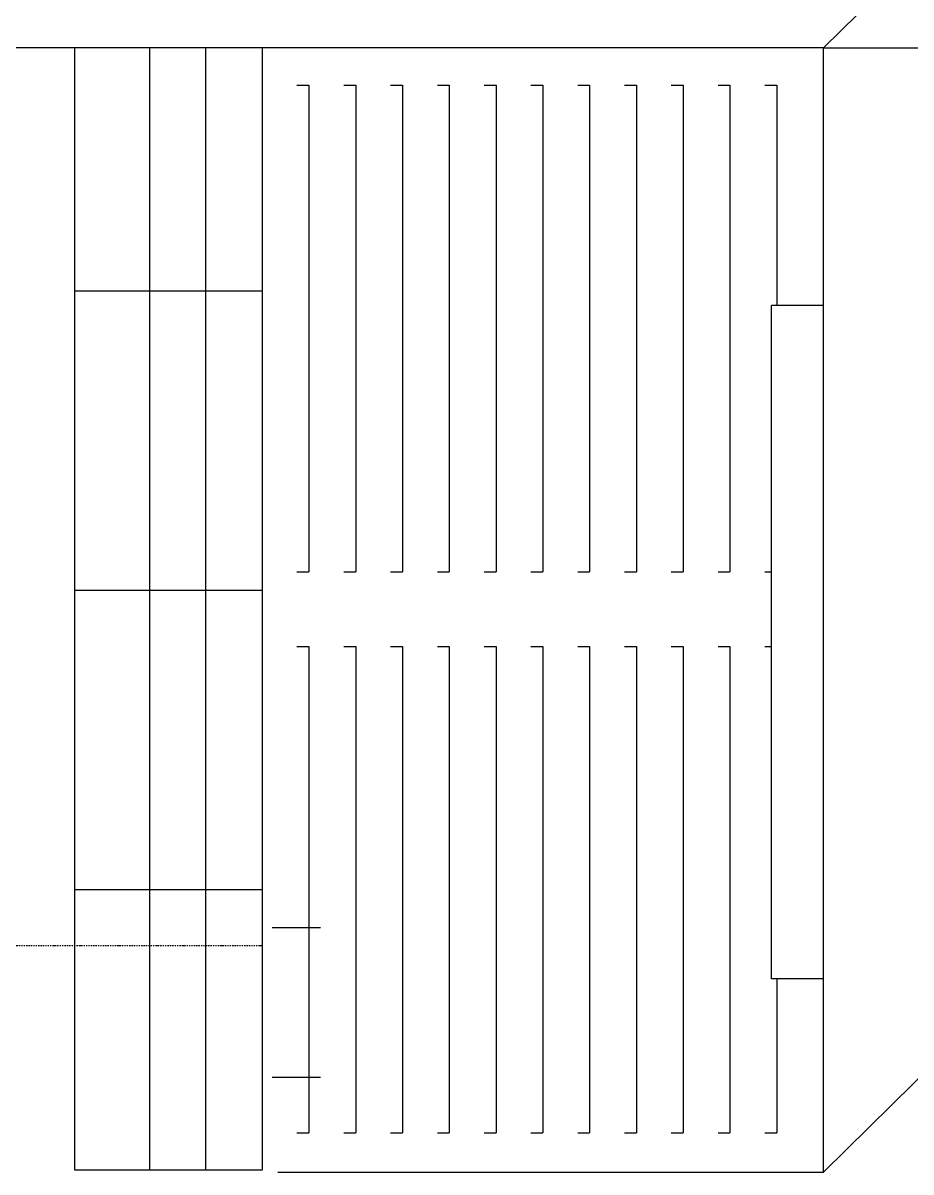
# Model space of a CAD drawing. Header units: millimetres. Extents: x 315178 to 535220, y 80241 to 421603.
# Drawn here: x 403449 to 408195, y 171434 to 177576 of the extents above; entities that cross this region are included whole.
import ezdxf

# ---------------------------------------------------------------- set-up
doc = ezdxf.new("R2010")
doc.units = ezdxf.units.MM
doc.linetypes.add('DASHDOT2', pattern=[12.7, 6.35, -3.175, 0, -3.175])
doc.linetypes.add('HIDDEN2', pattern=[4.7625, 3.175, -1.5875])
for name, color, linetype in [('AUX-013', 7, 'DASHDOT2'), ('DIB-013', 7, 'Continuous'), ('DIB-018', 6, 'Continuous'), ('DIB-035', 1, 'Continuous'), ('DIB-050', 111, 'Continuous'), ('OCU-035', 1, 'HIDDEN2'), ('PIPES-018', 50, 'Continuous')]:
    doc.layers.add(name, color=color, linetype=linetype)

msp = doc.modelspace()

# ---------------------------------------------------------------- linework, layer by layer
at = {"layer": 'AUX-013'}
msp.add_line((404727.2, 172643.2), (399210.4, 172643.2), dxfattribs=at)
at = {"layer": 'DIB-013'}
for p, q in [((404913.6, 177243.2), (404977.2, 177243.2)), ((404977.2, 177243.2), (404977.2, 174643.2)), ((405163.6, 177243.2), (405227.2, 177243.2)), ((405227.2, 177243.2), (405227.2, 174643.2)), ((405413.6, 177243.2), (405477.2, 177243.2)), ((405477.2, 177243.2), (405477.2, 174643.2)), ((405663.6, 177243.2), (405727.2, 177243.2)), ((405727.2, 177243.2), (405727.2, 174643.2)), ((405913.6, 177243.2), (405977.2, 177243.2)), ((405977.2, 177243.2), (405977.2, 174643.2)), ((405977.2, 177243.2), (405977.2, 174643.2)), ((406163.6, 177243.2), (406227.2, 177243.2)), ((406227.2, 177243.2), (406227.2, 174643.2)), ((406413.6, 177243.2), (406477.2, 177243.2)), ((406477.2, 177243.2), (406477.2, 174643.2)), ((406663.6, 177243.2), (406727.2, 177243.2)), ((406727.2, 177243.2), (406727.2, 174643.2)), ((406913.6, 177243.2), (406977.2, 177243.2)), ((406977.2, 177243.2), (406977.2, 174643.2)), ((407163.6, 177243.2), (407227.2, 177243.2)), ((407227.2, 177243.2), (407227.2, 174643.2)), ((407413.6, 177243.2), (407477.2, 177243.2)), ((407477.2, 177243.2), (407477.2, 176066.2)), ((404913.6, 174643.2), (404977.2, 174643.2)), ((405163.6, 174643.2), (405227.2, 174643.2)), ((405413.6, 174643.2), (405477.2, 174643.2)), ((405663.6, 174643.2), (405727.2, 174643.2)), ((405913.6, 174643.2), (405977.2, 174643.2)), ((406163.6, 174643.2), (406227.2, 174643.2)), ((406413.6, 174643.2), (406477.2, 174643.2)), ((406663.6, 174643.2), (406727.2, 174643.2)), ((406913.6, 174643.2), (406977.2, 174643.2)), ((407163.6, 174643.2), (407227.2, 174643.2)), ((407413.6, 174643.2), (407448.8, 174643.2)), ((404913.6, 174243.2), (404977.2, 174243.2)), ((404977.2, 174243.2), (404977.2, 171643.2)), ((405163.6, 174243.2), (405227.2, 174243.2)), ((405227.2, 174243.2), (405227.2, 171643.2)), ((405413.6, 174243.2), (405477.2, 174243.2)), ((405477.2, 174243.2), (405477.2, 171643.2)), ((405663.6, 174243.2), (405727.2, 174243.2)), ((405727.2, 174243.2), (405727.2, 171643.2)), ((405913.6, 174243.2), (405977.2, 174243.2)), ((405977.2, 174243.2), (405977.2, 171643.2)), ((405977.2, 174243.2), (405977.2, 171643.2)), ((406163.6, 174243.2), (406227.2, 174243.2)), ((406227.2, 174243.2), (406227.2, 171643.2)), ((406413.6, 174243.2), (406477.2, 174243.2)), ((406477.2, 174243.2), (406477.2, 171643.2)), ((406663.6, 174243.2), (406727.2, 174243.2)), ((406727.2, 174243.2), (406727.2, 171643.2)), ((406913.6, 174243.2), (406977.2, 174243.2)), ((406977.2, 174243.2), (406977.2, 171643.2)), ((407163.6, 174243.2), (407227.2, 174243.2)), ((407227.2, 174243.2), (407227.2, 171643.2)), ((407413.6, 174243.2), (407448.8, 174243.2)), ((407477.2, 172466.2), (407477.2, 171643.2)), ((404913.6, 171643.2), (404977.2, 171643.2)), ((405163.6, 171643.2), (405227.2, 171643.2)), ((405413.6, 171643.2), (405477.2, 171643.2)), ((405663.6, 171643.2), (405727.2, 171643.2)), ((405913.6, 171643.2), (405977.2, 171643.2)), ((406163.6, 171643.2), (406227.2, 171643.2)), ((406413.6, 171643.2), (406477.2, 171643.2)), ((406663.6, 171643.2), (406727.2, 171643.2)), ((406913.6, 171643.2), (406977.2, 171643.2)), ((407163.6, 171643.2), (407227.2, 171643.2)), ((407413.6, 171643.2), (407477.2, 171643.2))]:
    msp.add_line(p, q, dxfattribs=at)
at = {"layer": 'DIB-018'}
for p, q in [((403727.2, 171443.2), (403727.2, 177443.2)), ((404727.2, 177443.2), (403727.2, 177443.2)), ((404127.2, 171443.2), (404127.2, 177443.2)), ((404427.2, 171443.2), (404427.2, 177443.2)), ((403727.2, 171443.2), (403727.2, 176143.2)), ((404727.2, 176143.2), (403727.2, 176143.2)), ((404727.2, 176143.2), (403727.2, 176143.2)), ((404727.2, 176143.2), (403727.2, 176143.2)), ((404727.2, 176143.2), (403727.2, 176143.2)), ((404127.2, 171443.2), (404127.2, 176143.2)), ((404427.2, 171443.2), (404427.2, 176143.2)), ((404727.2, 174543.2), (403727.2, 174543.2)), ((404727.2, 174543.2), (403727.2, 174543.2)), ((404727.2, 172943.2), (403727.2, 172943.2)), ((404727.2, 172943.2), (403727.2, 172943.2)), ((404727.2, 171443.2), (403727.2, 171443.2)), ((404727.2, 171443.2), (403727.2, 171443.2))]:
    msp.add_line(p, q, dxfattribs=at)
at = {"layer": 'DIB-035'}
for p, q in [((407448.8, 172466.2), (407448.8, 176066.2)), ((407727.2, 176066.2), (407448.8, 176066.2)), ((407727.2, 172466.2), (407448.8, 172466.2))]:
    msp.add_line(p, q, dxfattribs=at)
at = {"layer": 'DIB-050'}
for p, q in [((413827.2, 183443.2), (407727.2, 177443.2)), ((407727.2, 177443.2), (398227.2, 177443.2)), ((407727.2, 177443.2), (398227.2, 177443.2)), ((407727.2, 177443.2), (404727.2, 177443.2)), ((404727.2, 177443.2), (404727.2, 171443.2)), ((407727.2, 177443.2), (405227.2, 177443.2)), ((407727.2, 171434), (413827.2, 177443.2)), ((404811.9, 171434), (407727.2, 171434))]:
    msp.add_line(p, q, dxfattribs=at)
at = {"layer": 'OCU-035'}
for p, q in [((407727.2, 171434), (407727.2, 177443.2)), ((407727.2, 177443.2), (413227.2, 177443.2))]:
    msp.add_line(p, q, dxfattribs=at)
at = {"layer": 'PIPES-018'}
for p, q in [((404781.3, 172740.5), (405039, 172740.5)), ((404781.3, 171940.5), (405039, 171940.5))]:
    msp.add_line(p, q, dxfattribs=at)

doc.saveas('drawing.dxf')
